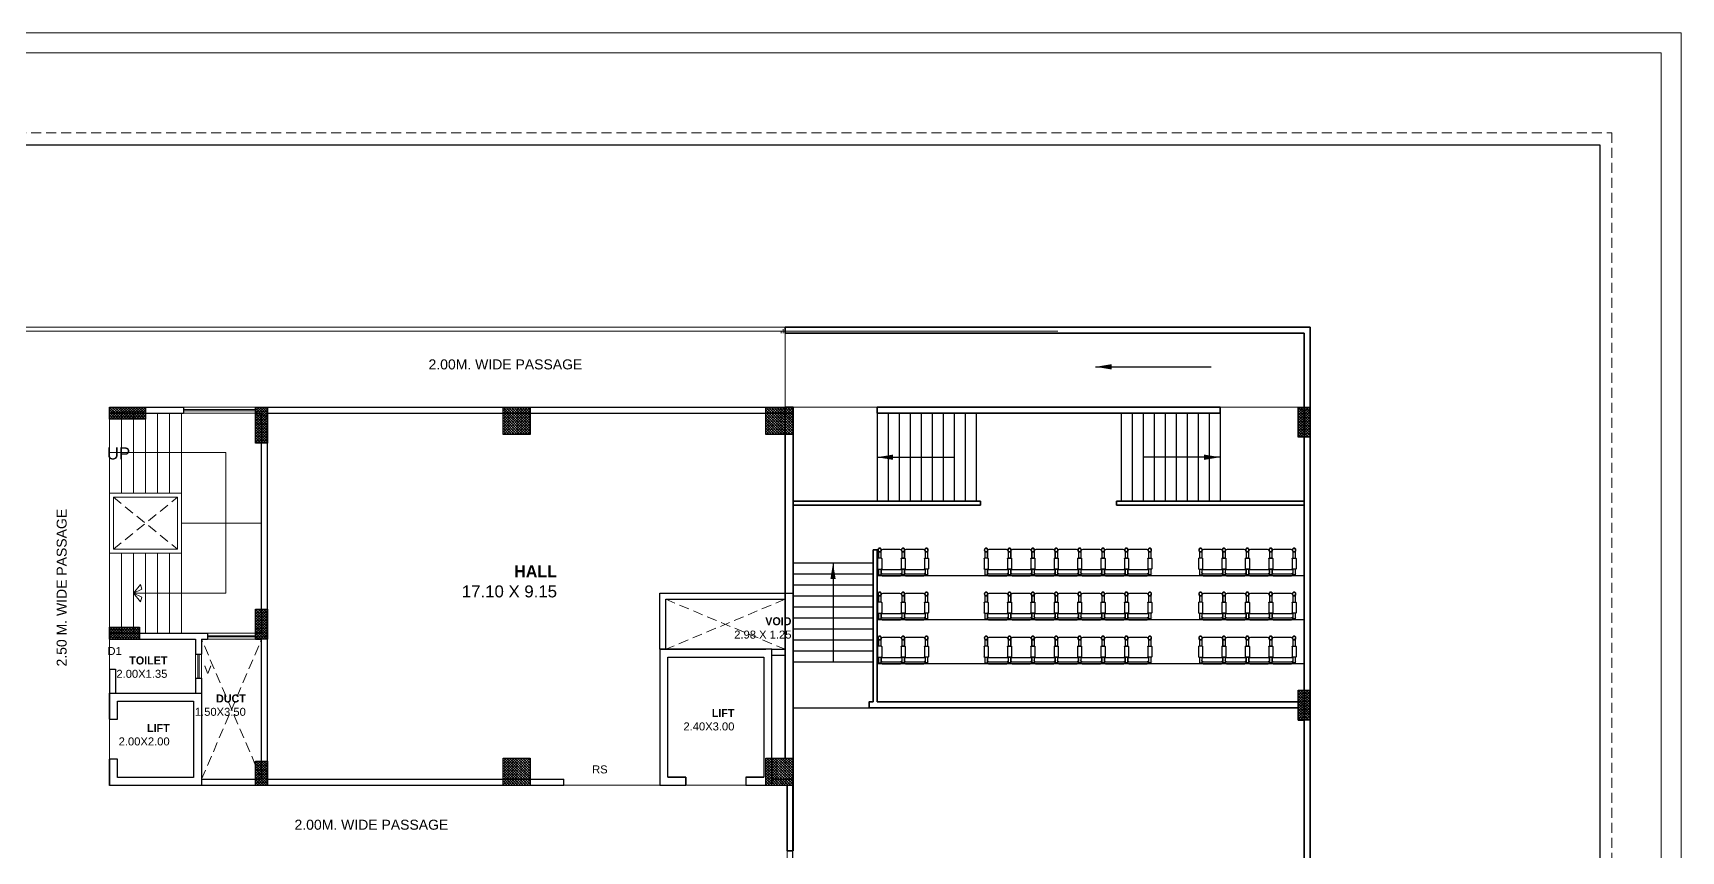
# Model space of a CAD drawing. Header units: feet. Extents: x 1354 to 2117, y 994 to 1430.
# Drawn here: x 1806.27 to 1847.45, y 1226.62 to 1247.06 of the extents above; entities that cross this region are included whole.
import ezdxf

# ---------------------------------------------------------------- set-up
doc = ezdxf.new("R2010")
doc.units = ezdxf.units.FT
doc.linetypes.add('DASHED2', pattern=[0.375, 0.25, -0.125])
doc.linetypes.add('HIDDEN', pattern=[0.375, 0.25, -0.125])
for name, color, linetype, lineweight in [('COLUMN (DCPL)', 10, 'Continuous', 30), ('COLUMN HATCH (DCPL)', 42, 'Continuous', 5), ('DIAMENTION', 6, 'Continuous', 13), ('door', 42, 'Continuous', 9), ('Door_TMOS', 252, 'Continuous', 15), ('H', 253, 'Continuous', 5), ('Railing_TMOS', 98, 'Continuous', 9), ('RAMP_TMOS', 219, 'Continuous', 20), ('stair', 22, 'Continuous', 9), ('tex', 7, 'Continuous', 15), ('wall', 7, 'Continuous', 30), ('Wall_TMOS', 5, 'Continuous', 35), ('WI', 252, 'Continuous', 9), ('WIN', 230, 'Continuous', 9)]:
    doc.layers.add(name, color=color, linetype=linetype, lineweight=lineweight)
for name, color, linetype in [('Layer2', 240, 'Continuous'), ('M2 furniture', 250, 'Continuous'), ('TEXT 1 RDH', 3, 'Continuous')]:
    doc.layers.add(name, color=color, linetype=linetype)
doc.styles.get("Standard").update_dxf_attribs({"font": 'arial.ttf'})
doc.styles.add('STYLE1', font='arial.ttf')
doc.dimstyles.new('2_Dim_Wrk_Medium_TMOS', dxfattribs={"dimtxt": 0.18, "dimasz": 0.15, "dimexe": 0.18, "dimexo": 0.0625, "dimgap": 0.09, "dimtad": 0, "dimdec": 3, "dimzin": 0, "dimdsep": 46, "dimtxsty": 'STYLE1', "dimblk": 'OPEN90', "dimcen": 0.09, "dimclrd": 256, "dimclre": 256, "dimclrt": 256, "dimazin": 2, "dimtfac": 1, "dimtdec": 3, "dimtofl": 0, "dimtmove": 0, "dimatfit": 3, "dimfxl": 0, "dimtolj": 1, "dimtzin": 0, "dimlwd": -1, "dimlwe": -1, "dimarcsym": 0})

# ---------------------------------------------------------------- blocks, each defined once
blk = doc.blocks.new('22 CTC CHAIR')
at = {"layer": 'M2 furniture', "ltscale": 50}
for p, q in [((-0.7, 18.8), (-0.7, 3.2)), ((1.3, 20.8), (7.6, 20.8)), ((1.4, 23.1), (7.6, 23.1)), ((1.4, 20.9), (7.6, 20.9)), ((7.6, 20.6), (7.6, 23.4)), ((8.1, 23.9), (17.6, 23.9)), ((8.1, 20.1), (17.6, 20.1)), ((18.1, 23.4), (18.1, 20.6)), ((18.1, 23.1), (23.4, 23.1)), ((18.1, 20.9), (23.4, 20.9)), ((18.1, 20.7), (21.3, 20.7)), ((18.3, 20.7), (18.3, 1.3)), ((22.2, 19.6), (22.2, 19.6)), ((22.3, 19.6), (22.3, 2.4)), ((23.4, 23.1), (23.4, 20.9)), ((24.3, 19.6), (24.3, 2.4)), ((1.3, 1.2), (7.6, 1.2)), ((1.4, 1.1), (7.6, 1.1)), ((7.6, 1.4), (7.6, -1.4)), ((8.1, 1.9), (17.6, 1.9)), ((8.1, 1.9), (17.6, 1.9)), ((18.1, -1.4), (18.1, 1.4)), ((18.1, 1.3), (21.3, 1.3)), ((18.1, 1.1), (23.4, 1.1)), ((23.4, -1.1), (23.4, 1.1)), ((1.4, -1.1), (7.6, -1.1)), ((8.1, -1.9), (17.6, -1.9)), ((18.1, -1.1), (23.4, -1.1)), ((22.2, -2.4), (22.2, -2.4))]:
    blk.add_line(p, q, dxfattribs=at)
for centre, radius in [((0, 22), 1.75), ((0, 22), 1.5), ((0, 0), 1.75), ((0, 0), 1.5)]:
    blk.add_circle(centre, radius, dxfattribs=at)
for centre, radius, start, end in [((1.3, 18.8, 0), 2, 90, 180), ((8.1, 23.4, 0), 0.5, 90, 180), ((8.1, 20.6, 0), 0.5, 180, 270), ((17.6, 23.4), 0.5, 0, 90), ((17.6, 20.6), 0.5, 270, 0), ((21.3, 19.7, 0), 1, 0, 90), ((23.3, 19.6), 1, 0, 180), ((1.3, 3.2, 0), 2, 180, 270), ((8.1, 1.4, 0), 0.5, 90, 180), ((8.1, 1.4, 0), 0.5, 90, 180), ((17.6, 1.4), 0.5, 0, 90), ((17.6, 1.4), 0.5, 0, 90), ((21.3, 2.3, 0), 1, 270, 0), ((23.3, 2.4), 1, 180, 0), ((8.1, -1.4, 0), 0.5, 180, 270), ((17.6, -1.4), 0.5, 270, 0)]:
    blk.add_arc(centre, radius, start, end, dxfattribs=at)
blk = doc.blocks.new('_Open90')
at = {"color": 0, "linetype": 'ByBlock', "lineweight": -2}
for p, q in [((0, 0), (-1, 0)), ((-0.5, 0.5), (0, 0)), ((0, 0), (-0.5, -0.5))]:
    blk.add_line(p, q, dxfattribs=at)

msp = doc.modelspace()

# ---------------------------------------------------------------- hatches: boundary and pattern name
at = {"layer": 'COLUMN HATCH (DCPL)'}
h = msp.add_hatch(dxfattribs=at)
h.set_pattern_fill('SACNCR', color=256, scale=0.5, angle=90, style=0)
h.set_pattern_definition([(135, (7902.50748, 905.817846), (-0.03314563037, -0.03314563037), []), (135, (7902.50748, 905.85099), (-0.03314563037, -0.03314563037), [0, -0.046875])])
h.paths.add_polyline_path([(1808.1856, 1237.4082), (1808.1856, 1237.7082), (1809.0856, 1237.7082), (1809.0856, 1237.4082)], flags=0)
h = msp.add_hatch(dxfattribs=at)
h.set_pattern_fill('SACNCR', color=256, scale=0.5, angle=90, style=0)
h.set_pattern_definition([(135, (7902.05748, 905.517846), (-0.03314563037, -0.03314563037), []), (135, (7902.05748, 905.55099), (-0.03314563037, -0.03314563037), [0, -0.046875])])
h.paths.add_polyline_path([(1812.1356, 1236.8082), (1811.8356, 1236.8082), (1811.8356, 1237.7082), (1812.1356, 1237.7082)], flags=0)
h = msp.add_hatch(dxfattribs=at)
h.set_pattern_fill('SACNCR', color=256, scale=0.5, angle=90, style=0)
h.set_pattern_definition([(135, (7902.13178, 905.627846), (-0.03314563037, -0.03314563037), []), (135, (7902.13178, 905.66099), (-0.03314563037, -0.03314563037), [0, -0.046875])])
h.paths.add_polyline_path([(1818.0185, 1237.0282), (1818.0185, 1237.7082), (1818.6985, 1237.7082), (1818.6985, 1237.0282)], flags=0)
h = msp.add_hatch(dxfattribs=at)
h.set_pattern_fill('SACNCR', color=256, scale=0.5, angle=90, style=0)
h.set_pattern_definition([(135, (7902.397483, 905.627846), (-0.03314563037, -0.03314563037), []), (135, (7902.397483, 905.66099), (-0.03314563037, -0.03314563037), [0, -0.046875])])
h.paths.add_polyline_path([(1824.5842, 1237.0282), (1824.5842, 1237.7082), (1825.2642, 1237.7082), (1825.2642, 1237.0282)], flags=0)
h = msp.add_hatch(dxfattribs=at)
h.set_pattern_fill('SACNCR', color=256, scale=0.5, angle=90, style=0)
h.set_pattern_definition([(135, (7902.057483, 905.597675), (-0.03314563037, -0.03314563037), []), (135, (7902.057483, 905.63082), (-0.03314563037, -0.03314563037), [0, -0.046875])])
h.paths.add_polyline_path([(1838.1842, 1236.963), (1837.8842, 1236.963), (1837.8842, 1237.713), (1838.1842, 1237.713)], flags=0)
h = msp.add_hatch(dxfattribs=at)
h.set_pattern_fill('SACNCR', color=256, scale=0.5, angle=90, style=0)
h.set_pattern_definition([(135, (7902.05748, 906.192846), (-0.03314563037, -0.03314563037), []), (135, (7902.05748, 906.22599), (-0.03314563037, -0.03314563037), [0, -0.046875])])
h.paths.add_polyline_path([(1812.1356, 1231.9082), (1811.8356, 1231.9082), (1811.8356, 1232.6582), (1812.1356, 1232.6582)], flags=0)
h = msp.add_hatch(dxfattribs=at)
h.set_pattern_fill('SACNCR', color=256, scale=0.5, angle=90, style=0)
h.set_pattern_definition([(135, (7902.43248, 905.967846), (-0.03314563037, -0.03314563037), []), (135, (7902.43248, 906.00099), (-0.03314563037, -0.03314563037), [0, -0.046875])])
h.paths.add_polyline_path([(1808.1856, 1231.9082), (1808.1856, 1232.2082), (1808.9356, 1232.2082), (1808.9356, 1231.9082)], flags=0)
h = msp.add_hatch(dxfattribs=at)
h.set_pattern_fill('SACNCR', color=256, scale=0.5, angle=90, style=0)
h.set_pattern_definition([(135, (7902.057483, 905.822675), (-0.03314563037, -0.03314563037), []), (135, (7902.057483, 905.85582), (-0.03314563037, -0.03314563037), [0, -0.046875])])
h.paths.add_polyline_path([(1838.1842, 1229.888), (1837.8842, 1229.888), (1837.8842, 1230.638), (1838.1842, 1230.638)], flags=0)
h = msp.add_hatch(dxfattribs=at)
h.set_pattern_fill('SACNCR', color=256, scale=0.5, angle=90, style=0)
h.set_pattern_definition([(135, (7902.05748, 906.117846), (-0.03314563037, -0.03314563037), []), (135, (7902.05748, 906.15099), (-0.03314563037, -0.03314563037), [0, -0.046875])])
h.paths.add_polyline_path([(1812.1356, 1228.2582), (1811.8356, 1228.2582), (1811.8356, 1228.8582), (1812.1356, 1228.8582)], flags=0)
h = msp.add_hatch(dxfattribs=at)
h.set_pattern_fill('SACNCR', color=256, scale=0.5, angle=90, style=0)
h.set_pattern_definition([(135, (7902.133186, 906.157846), (-0.03314563037, -0.03314563037), []), (135, (7902.133186, 906.19099), (-0.03314563037, -0.03314563037), [0, -0.046875])])
h.paths.add_polyline_path([(1818.0199, 1228.2582), (1818.0199, 1228.9382), (1818.6999, 1228.9382), (1818.6999, 1228.2582)], flags=0)
h = msp.add_hatch(dxfattribs=at)
h.set_pattern_fill('SACNCR', color=256, scale=0.5, angle=90, style=0)
h.set_pattern_definition([(135, (7902.397483, 906.157846), (-0.03314563037, -0.03314563037), []), (135, (7902.397483, 906.19099), (-0.03314563037, -0.03314563037), [0, -0.046875])])
h.paths.add_polyline_path([(1824.5842, 1228.2582), (1824.5842, 1228.9382), (1825.2642, 1228.9382), (1825.2642, 1228.2582)], flags=0)

# ---------------------------------------------------------------- linework, layer by layer
at = {"color": 116}
for p, q in [((1827.3642, 1237.5587), (1827.3642, 1235.3587)), ((1827.6392, 1237.5587), (1827.6392, 1235.3587)), ((1827.9142, 1237.5587), (1827.9142, 1235.3587)), ((1828.1892, 1237.5587), (1828.1892, 1235.3587)), ((1828.4642, 1237.5587), (1828.4642, 1235.3587)), ((1828.7392, 1237.5587), (1828.7392, 1235.3587)), ((1829.0142, 1237.5587), (1829.0142, 1235.3587)), ((1829.2892, 1237.5587), (1829.2892, 1235.3587)), ((1829.5642, 1237.5587), (1829.5642, 1235.3587)), ((1829.8392, 1237.5587), (1829.8392, 1235.3587)), ((1833.4592, 1237.5587), (1833.4592, 1235.3587)), ((1833.7342, 1237.5587), (1833.7342, 1235.3587)), ((1834.0092, 1237.5587), (1834.0092, 1235.3587)), ((1834.2842, 1237.5587), (1834.2842, 1235.3587)), ((1834.5592, 1237.5587), (1834.5592, 1235.3587)), ((1834.8342, 1237.5587), (1834.8342, 1235.3587)), ((1835.1092, 1237.5587), (1835.1092, 1235.3587)), ((1835.3842, 1237.5587), (1835.3842, 1235.3587)), ((1835.6592, 1237.5587), (1835.6592, 1235.3587)), ((1835.9342, 1237.5587), (1835.9342, 1235.3587)), ((1827.2642, 1233.8114), (1825.2642, 1233.8114)), ((1827.2642, 1233.5364), (1825.2642, 1233.5364)), ((1838.0342, 1233.4937), (1827.3642, 1233.4937)), ((1827.2642, 1233.2614), (1825.2642, 1233.2614)), ((1827.2642, 1232.9864), (1825.2642, 1232.9864)), ((1827.2642, 1232.7114), (1825.2642, 1232.7114)), ((1827.2642, 1232.4364), (1825.2642, 1232.4364)), ((1827.2642, 1232.1614), (1825.2642, 1232.1614)), ((1838.0342, 1232.3937), (1827.3642, 1232.3937)), ((1827.2642, 1231.8864), (1825.2642, 1231.8864)), ((1827.2642, 1231.6114), (1825.2642, 1231.6114)), ((1827.2642, 1231.3364), (1825.2642, 1231.3364)), ((1838.0342, 1231.2937), (1827.3642, 1231.2937))]:
    msp.add_line(p, q, dxfattribs=at)
at = {"color": 7, "lineweight": 20}
for points in [[(1761.6809, 1247.0626), (1847.4521, 1247.0626), (1847.4521, 1166.9234), (1761.6809, 1166.9234)], [(1762.1809, 1246.5626), (1846.9521, 1246.5626), (1846.9521, 1167.4234), (1762.1809, 1167.4234)]]:
    msp.add_lwpolyline(points, close=True, dxfattribs=at)
msp.add_lwpolyline([(1825.2642, 1230.1937), (1837.8842, 1230.1937), (1837.8842, 1229.888), (1838.0342, 1229.888), (1838.0342, 1222.1025), (1837.5836, 1222.1025), (1837.5836, 1221.6522), (1838.0342, 1221.6522), (1838.0342, 1219.6499), (1834.093, 1219.6499), (1834.093, 1179.7303), (1825.1432, 1179.7303), (1825.2642, 1230.1937)])
at = {"layer": 'COLUMN (DCPL)'}
for points in [[(1808.1856, 1237.4082), (1808.1856, 1237.7082), (1809.0856, 1237.7082), (1809.0856, 1237.4082)], [(1812.1356, 1236.8082), (1811.8356, 1236.8082), (1811.8356, 1237.7082), (1812.1356, 1237.7082)], [(1818.0185, 1237.0282), (1818.0185, 1237.7082), (1818.6985, 1237.7082), (1818.6985, 1237.0282)], [(1824.5842, 1237.0282), (1824.5842, 1237.7082), (1825.2642, 1237.7082), (1825.2642, 1237.0282)], [(1838.1842, 1236.963), (1837.8842, 1236.963), (1837.8842, 1237.713), (1838.1842, 1237.713)], [(1812.1356, 1231.9082), (1811.8356, 1231.9082), (1811.8356, 1232.6582), (1812.1356, 1232.6582)], [(1808.1856, 1231.9082), (1808.1856, 1232.2082), (1808.9356, 1232.2082), (1808.9356, 1231.9082)], [(1838.1842, 1229.888), (1837.8842, 1229.888), (1837.8842, 1230.638), (1838.1842, 1230.638)], [(1812.1356, 1228.2582), (1811.8356, 1228.2582), (1811.8356, 1228.8582), (1812.1356, 1228.8582)], [(1818.0199, 1228.2582), (1818.0199, 1228.9382), (1818.6999, 1228.9382), (1818.6999, 1228.2582)], [(1824.5842, 1228.2582), (1824.5842, 1228.9382), (1825.2642, 1228.9382), (1825.2642, 1228.2582)]]:
    msp.add_lwpolyline(points, close=True, dxfattribs=at)
for points in [[(1822.5842, 1228.4588), (1822.1342, 1228.4588), (1822.1342, 1231.4588), (1824.5342, 1231.4594), (1824.5342, 1228.4588), (1824.0842, 1228.4588), (1824.0842, 1228.2588), (1824.7342, 1228.2588), (1824.7342, 1231.6588), (1821.9342, 1231.6588), (1821.9342, 1228.2588), (1822.5842, 1228.2588), (1822.5842, 1228.4588)], [(1808.1856, 1229.9082), (1808.1856, 1230.5582), (1810.4856, 1230.5582), (1810.4856, 1228.2582), (1808.1856, 1228.2582), (1808.1856, 1228.9082)], [(1808.1856, 1229.9088), (1808.3856, 1229.9088), (1808.3856, 1230.3582), (1810.2856, 1230.3582), (1810.2856, 1228.4582), (1808.3856, 1228.4582), (1808.3856, 1228.9088), (1808.1856, 1228.9088)]]:
    msp.add_lwpolyline(points, dxfattribs=at)
at = {"layer": 'DIAMENTION', "linetype": 'DASHED2'}
for p, q in [((1808.2856, 1235.4588), (1809.8856, 1234.1588)), ((1808.2856, 1234.1588), (1809.8856, 1235.4588))]:
    msp.add_line(p, q, dxfattribs=at)
at = {"layer": 'door'}
for p, q in [((1825.0642, 1239.5587), (1825.0642, 1237.7088)), ((1827.3642, 1237.7087), (1825.2642, 1237.7082)), ((1835.9342, 1237.7087), (1837.8842, 1237.7087)), ((1827.1642, 1230.1937), (1825.2642, 1230.1937))]:
    msp.add_line(p, q, dxfattribs=at)
at = {"layer": 'Door_TMOS'}
msp.add_line((1825.1142, 1226.6229), (1825.1142, 1223.6229), dxfattribs=at)
at = {"layer": 'H', "linetype": 'HIDDEN'}
msp.add_lwpolyline([(1764.2261, 1244.5685), (1845.7211, 1244.5685), (1845.7211, 1179.1681), (1764.2261, 1179.1681)], close=True, dxfattribs=at)
at = {"layer": 'Railing_TMOS'}
for p, q in [((1824.9642, 1239.5587), (1824.9642, 1239.6087)), ((1825.0142, 1239.5587), (1825.0142, 1239.6587)), ((1825.0642, 1239.5587), (1825.0642, 1239.7087))]:
    msp.add_line(p, q, dxfattribs=at)
at = {"layer": 'RAMP_TMOS', "color": 254}
msp.add_line((1832.0342, 1237.7087), (1835.9342, 1237.7087), dxfattribs=at)
at = {"layer": 'stair'}
for p, q in [((1808.1856, 1237.5588), (1808.1856, 1235.4588)), ((1808.4856, 1237.5588), (1808.4856, 1235.5588)), ((1808.7856, 1237.5588), (1808.7856, 1235.5588)), ((1809.0856, 1237.5588), (1809.0856, 1235.5588)), ((1809.3856, 1237.5588), (1809.3856, 1235.5588)), ((1809.6856, 1237.5588), (1809.6856, 1235.5588)), ((1809.9856, 1237.5588), (1809.9856, 1235.5588)), ((1808.1856, 1235.5588), (1809.9856, 1235.5588)), ((1808.1856, 1234.0588), (1808.1856, 1235.4588)), ((1808.2856, 1235.4588), (1809.8856, 1235.4588)), ((1808.2856, 1234.1588), (1808.2856, 1235.4588)), ((1809.8856, 1235.4588), (1809.8856, 1234.1588)), ((1809.9856, 1235.5588), (1809.9856, 1234.0588)), ((1809.9856, 1234.8088), (1811.9856, 1234.8088)), ((1808.2856, 1234.1588), (1809.8856, 1234.1588)), ((1808.1856, 1234.0588), (1809.9856, 1234.0588)), ((1808.1856, 1234.0588), (1808.1856, 1232.0588)), ((1808.4856, 1234.0588), (1808.4856, 1232.0588)), ((1808.7856, 1234.0588), (1808.7856, 1232.0588)), ((1809.0856, 1234.0588), (1809.0856, 1232.0588)), ((1809.3856, 1234.0588), (1809.3856, 1232.0588)), ((1809.6856, 1234.0588), (1809.6856, 1232.0588)), ((1809.9856, 1234.0588), (1809.9856, 1232.0588))]:
    msp.add_line(p, q, dxfattribs=at)
for points in [[(1808.7856, 1233.0588), (1811.0942, 1233.0588), (1811.0942, 1236.5795), (1808.1856, 1236.5795)], [(1808.7856, 1233.0588), (1808.9644, 1233.276), (1808.9906, 1233.1584), (1808.7856, 1233.0588)], [(1808.7856, 1233.0588), (1808.9644, 1232.8415), (1808.9906, 1232.9592), (1808.7856, 1233.0588)]]:
    msp.add_lwpolyline(points, dxfattribs=at)
at = {"layer": 'wall'}
for p, q in [((1808.1856, 1237.7088), (1810.0356, 1237.7088)), ((1808.1856, 1237.5588), (1808.1856, 1237.7088)), ((1808.1856, 1237.5588), (1810.0356, 1237.5588)), ((1810.0356, 1237.7088), (1810.0356, 1237.5588)), ((1811.8356, 1237.7088), (1825.2642, 1237.7088)), ((1811.8356, 1237.7088), (1811.8356, 1237.5588)), ((1811.8356, 1237.5588), (1811.9856, 1237.5588)), ((1811.9856, 1232.0588), (1811.9856, 1237.5588)), ((1812.1356, 1237.5588), (1812.4349, 1237.5588)), ((1812.1356, 1237.5588), (1825.2642, 1237.5588)), ((1812.1356, 1228.4088), (1812.1356, 1237.5588)), ((1811.9842, 1233.0588), (1811.9856, 1233.0588)), ((1811.9842, 1232.9088), (1811.9856, 1232.9088)), ((1808.1856, 1232.0588), (1810.6356, 1232.0588)), ((1808.1856, 1232.0588), (1808.1856, 1231.9088)), ((1810.6356, 1232.0588), (1810.6356, 1231.9088)), ((1811.8356, 1232.0588), (1811.9856, 1232.0588)), ((1811.8356, 1232.0588), (1811.8356, 1231.9088)), ((1808.1856, 1231.9088), (1810.3356, 1231.9088)), ((1810.3356, 1231.9088), (1810.3356, 1231.5338)), ((1810.4856, 1231.9088), (1810.6356, 1231.9088)), ((1810.4856, 1231.9088), (1810.4856, 1231.5338)), ((1811.8356, 1231.9088), (1811.9856, 1231.9088)), ((1811.9856, 1228.4088), (1811.9856, 1231.9088)), ((1821.9342, 1231.6588), (1824.5842, 1231.6588)), ((1824.7342, 1231.6588), (1825.0642, 1231.6588)), ((1810.3356, 1231.5338), (1810.4856, 1231.5338)), ((1822.1342, 1231.4588), (1824.5342, 1231.4588)), ((1824.7342, 1231.5088), (1825.0642, 1231.5088)), ((1808.1856, 1231.1588), (1808.3356, 1231.1588)), ((1808.1856, 1231.1588), (1808.1856, 1229.9088)), ((1808.3356, 1231.1588), (1808.3356, 1230.5588)), ((1810.3356, 1230.9338), (1810.3356, 1230.5588)), ((1810.3356, 1230.9338), (1810.4856, 1230.9338)), ((1810.4856, 1230.9338), (1810.4856, 1228.4088)), ((1808.3356, 1230.5588), (1810.3356, 1230.5588)), ((1808.1856, 1228.9088), (1808.1856, 1228.2588)), ((1810.4856, 1228.4088), (1811.9856, 1228.4088)), ((1812.1356, 1228.4088), (1819.5342, 1228.4088)), ((1819.5342, 1228.2588), (1819.5342, 1228.4088)), ((1822.1342, 1228.4588), (1822.5842, 1228.4588)), ((1822.5842, 1228.4588), (1822.5842, 1228.2588)), ((1824.0842, 1228.4588), (1824.5342, 1228.4588)), ((1824.0842, 1228.4588), (1824.0842, 1228.2588)), ((1824.7342, 1228.4088), (1825.2642, 1228.4088)), ((1808.1856, 1228.2588), (1811.9856, 1228.2588)), ((1811.9856, 1228.2588), (1819.5342, 1228.2588)), ((1824.0842, 1228.2588), (1824.7342, 1228.2588)), ((1824.5842, 1228.2588), (1825.2642, 1228.2588))]:
    msp.add_line(p, q, dxfattribs=at)
at = {"layer": 'wall', "color": 6}
msp.add_line((1808.1856, 1232.0588), (1808.1856, 1231.9088), dxfattribs=at)
at = {"layer": 'wall'}
msp.add_lwpolyline([(1764.5261, 1244.2685), (1845.4211, 1244.2685), (1845.4211, 1179.4681), (1764.5261, 1179.4681)], close=True, dxfattribs=at)
for points in [[(1821.9342, 1231.6588), (1821.9342, 1233.0588), (1825.2642, 1233.0588), (1825.2642, 1231.6588)], [(1822.0842, 1231.6588), (1822.0842, 1232.9088), (1825.0642, 1232.9088), (1825.0642, 1231.6588)]]:
    msp.add_lwpolyline(points, dxfattribs=at)
at = {"layer": 'Wall_TMOS'}
for p, q in [((1838.1842, 1239.7087), (1825.0642, 1239.7087)), ((1825.0642, 1239.5587), (1825.0642, 1239.7087)), ((1838.0342, 1239.5587), (1825.0642, 1239.5587)), ((1838.0342, 1219.6499), (1838.0342, 1239.5587)), ((1838.1842, 1219.4499), (1838.1842, 1239.7087)), ((1825.0642, 1228.9382), (1825.0642, 1237.7087)), ((1825.0642, 1237.7087), (1825.2642, 1237.7087)), ((1825.2642, 1231.8864), (1825.2642, 1237.7087)), ((1825.2642, 1236.0587), (1825.2642, 1237.5587)), ((1835.9342, 1237.7087), (1827.3642, 1237.7087)), ((1827.3642, 1237.5587), (1827.3642, 1237.7087)), ((1835.9342, 1237.5587), (1827.3642, 1237.5587)), ((1835.9342, 1237.5587), (1835.9342, 1237.7087)), ((1838.0342, 1230.4087), (1838.0342, 1237.7087)), ((1838.1842, 1222.1937), (1838.1842, 1237.7087)), ((1825.2642, 1228.9382), (1825.2642, 1235.9087)), ((1829.9509, 1235.3587), (1825.2642, 1235.3587)), ((1829.9509, 1235.3587), (1829.9509, 1235.2587)), ((1833.3475, 1235.3587), (1838.0342, 1235.3587)), ((1833.3475, 1235.3587), (1833.3475, 1235.2587)), ((1838.0342, 1235.3587), (1837.8342, 1235.3587)), ((1829.9509, 1235.2587), (1825.2642, 1235.2587)), ((1833.3475, 1235.2587), (1838.0342, 1235.2587)), ((1838.0342, 1235.2587), (1837.8342, 1235.2587)), ((1827.3642, 1234.1401), (1827.2642, 1234.1401)), ((1827.2642, 1234.1401), (1827.2642, 1230.3437)), ((1827.3642, 1234.1401), (1827.3642, 1230.3437)), ((1837.8842, 1230.3437), (1827.3642, 1230.3437)), ((1838.0342, 1226.7587), (1838.0342, 1230.2587))]:
    msp.add_line(p, q, dxfattribs=at)
for points in [[(1837.8842, 1230.1937), (1827.1642, 1230.1937), (1827.1642, 1230.3437), (1827.2642, 1230.3437)], [(1825.2642, 1228.2588), (1825.2642, 1226.6229), (1825.1142, 1226.6229), (1825.1142, 1228.2588), (1825.2642, 1228.2588)]]:
    msp.add_lwpolyline(points, dxfattribs=at)
at = {"layer": 'WI', "linetype": 'DASHED2'}
for p, q in [((1822.0842, 1232.9088), (1825.0642, 1231.6588)), ((1825.0642, 1232.9088), (1822.0842, 1231.6588)), ((1811.9856, 1228.4088), (1810.4856, 1231.9088)), ((1810.4856, 1228.4088), (1811.9856, 1231.9088))]:
    msp.add_line(p, q, dxfattribs=at)
at = {"layer": 'WIN'}
for p, q in [((1788.2856, 1239.7088), (1832.0342, 1239.7088)), ((1788.4356, 1239.6088), (1831.8842, 1239.6088)), ((1810.0356, 1237.7088), (1811.8356, 1237.7088)), ((1810.0356, 1237.6488), (1811.8356, 1237.6488)), ((1810.0356, 1237.6188), (1811.8356, 1237.6188)), ((1810.0356, 1237.5588), (1811.8356, 1237.5588)), ((1810.6356, 1232.0588), (1811.8356, 1232.0588)), ((1808.1856, 1231.1588), (1808.1856, 1231.9088)), ((1810.6356, 1231.9988), (1811.8356, 1231.9988)), ((1810.6356, 1231.9688), (1811.8356, 1231.9688)), ((1810.6356, 1231.9088), (1811.8356, 1231.9088)), ((1810.3356, 1230.9338), (1810.3356, 1231.5338)), ((1810.3956, 1230.9338), (1810.3956, 1231.5338)), ((1810.4256, 1230.9338), (1810.4256, 1231.5338)), ((1810.4856, 1230.9338), (1810.4856, 1231.5338)), ((1808.1856, 1229.9088), (1808.1856, 1228.9088)), ((1819.5342, 1228.2588), (1821.9342, 1228.2588)), ((1822.5842, 1228.2588), (1824.0842, 1228.2588))]:
    msp.add_line(p, q, dxfattribs=at)

# ---------------------------------------------------------------- block references
at = {"layer": 'TEXT 1 RDH', "lineweight": -2, "xscale": -0.026554545454559, "yscale": 0.026554545454559, "zscale": 0.026554545454559, "rotation": 89.99999999999999}
for p in [(1828.0139, 1234.1401), (1828.5981, 1234.1401), (1830.6725, 1234.1401), (1831.2567, 1234.1401), (1831.8409, 1234.1401), (1832.4251, 1234.1401), (1833.0093, 1234.1401), (1833.5935, 1234.1401), (1834.1777, 1234.1401), (1836.0312, 1234.1401), (1836.6154, 1234.1401), (1837.1996, 1234.1401), (1837.7838, 1234.1401), (1828.0139, 1233.0401), (1828.5981, 1233.0401), (1830.6725, 1233.0401), (1831.2567, 1233.0401), (1831.8409, 1233.0401), (1832.4251, 1233.0401), (1833.0093, 1233.0401), (1833.5935, 1233.0401), (1834.1777, 1233.0401), (1836.0312, 1233.0401), (1836.6154, 1233.0401), (1837.1996, 1233.0401), (1837.7838, 1233.0401), (1828.0139, 1231.9401), (1828.5981, 1231.9401), (1830.6725, 1231.9401), (1831.2567, 1231.9401), (1831.8409, 1231.9401), (1832.4251, 1231.9401), (1833.0093, 1231.9401), (1833.5935, 1231.9401), (1834.1777, 1231.9401), (1836.0312, 1231.9401), (1836.6154, 1231.9401), (1837.1996, 1231.9401), (1837.7838, 1231.9401)]:
    msp.add_blockref('22 CTC CHAIR', p, dxfattribs=at)

# ---------------------------------------------------------------- texts
at = {"layer": 'tex', "attachment_point": 9}
for s, insert, char_height, width in [('2.00M. WIDE PASSAGE', (1819.9997, 1238.6503), 0.25, 6.383345), ('UP', (1808.7026, 1236.3992), 0.3, 1.603754), ('{\\fCentury Gothic|b1|i0|c0|p34;\\W2.54744; }{\\fCentury Gothic|b1|i0|c0|p34;HALL}\\P17.10 X 9.15', (1819.367, 1232.9512), 0.3, 3.048086), ('{\\fCentury Gothic|b1|i0|c0|p34;VOID}\\P2.98 X 1.25', (1825.225, 1231.9231), 0.2, 3.15905), ('D1', (1808.4921, 1231.5158), 0.2, 0.27083), ('{\\fCentury Gothic|b1|i0|c0|p34;\\W6.07672; }{\\fCentury Gothic|b1|i0|c0|p34;TOILET}\\P{\\fArial|b0|i0|c0|p34;\\W3.14757; }2.00X1.35', (1809.6325, 1230.9426), 0.2, 0.749532), ('V', (1810.7352, 1231.0513), 0.2, 0.27083), ('{\\fCentury Gothic|b1|i0|c0|p34;\\W6.31388; }{\\fCentury Gothic|b1|i0|c0|p34;DUCT}\\P{\\fArial|b0|i0|c0|p34;\\W2.70381; }1.50X3.50', (1811.5925, 1229.9929), 0.2, 0.749532), ('{\\fCentury Gothic|b1|i0|c0|p34;\\W8.24504; }{\\fCentury Gothic|b1|i0|c0|p34;LIFT}\\P{\\fArial|b0|i0|c0|p34;\\W3.13351; }2.40X3.00', (1823.7997, 1229.6277), 0.2, 0.749532), ('{\\fCentury Gothic|b1|i0|c0|p34;\\W8.24504; }{\\fCentury Gothic|b1|i0|c0|p34;LIFT}\\P{\\fArial|b0|i0|c0|p34;\\W3.13351; }2.00X2.00', (1809.689, 1229.2529), 0.2, 0.749532), ('RS', (1820.6323, 1228.5537), 0.2, 0.27083), ('2.00M. WIDE PASSAGE', (1816.6511, 1227.1452), 0.25, 6.383345)]:
    msp.add_mtext(s, dxfattribs=dict(at, insert=insert, char_height=char_height, width=width))
at = {"layer": 'tex', "insert": (1807.1191, 1235.1679), "char_height": 0.25, "width": 6.165468, "attachment_point": 9, "rotation": 90}
msp.add_mtext('2.50 M. WIDE PASSAGE', dxfattribs=at)

# ---------------------------------------------------------------- leaders
at = {"layer": 'Layer2'}
for points, override in [([(1832.8237, 1238.7178), (1835.7081, 1238.7178)], {"dimasz": 0.4, "dimfxl": 0.125}), ([(1827.3642, 1236.4587), (1829.2892, 1236.4587)], {"dimasz": 0.4, "dimgap": 0.09, "dimtad": 0, "dimfxl": 0.125}), ([(1835.9342, 1236.4587), (1834.0092, 1236.4587)], {"dimasz": 0.4, "dimfxl": 0.125}), ([(1826.2642, 1233.8114), (1826.2642, 1231.3384)], {"dimasz": 0.4, "dimfxl": 0.125})]:
    msp.add_leader(points, dimstyle='2_Dim_Wrk_Medium_TMOS', override=override, dxfattribs=at)

doc.saveas('drawing.dxf')
